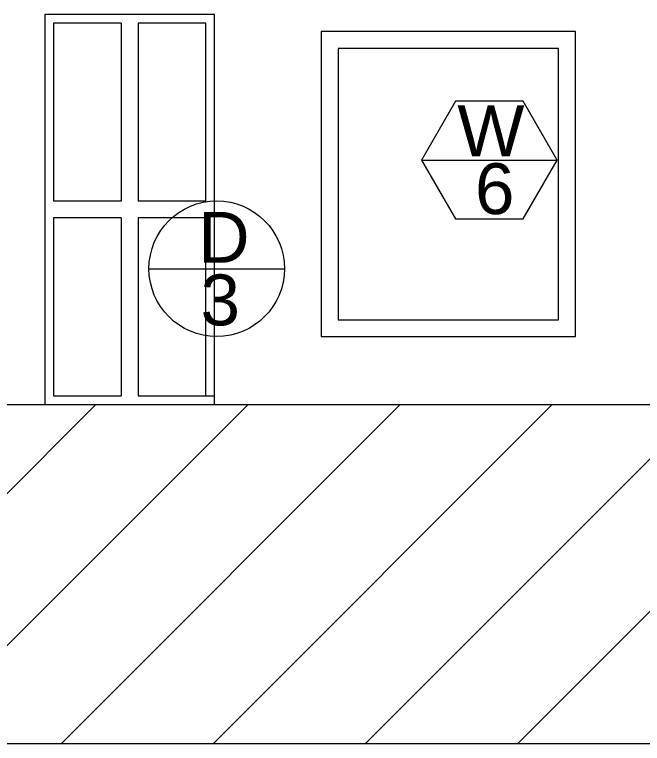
# Model space of a CAD drawing. Header units: millimetres. Extents: x 2391 to 3323, y 1596 to 2537.
# Drawn here: x 2459.4 to 2470.96, y 2451.05 to 2464.46 of the extents above; entities that cross this region are included whole.
import ezdxf

# ---------------------------------------------------------------- set-up
doc = ezdxf.new("R2010")
doc.units = ezdxf.units.MM
for name, color, linetype in [('doors', 31, 'Continuous'), ('doors and windows schedule', 11, 'Continuous'), ('exterior wall', 140, 'Continuous'), ('hatch', 50, 'Continuous'), ('schedule', 110, 'Continuous')]:
    doc.layers.add(name, color=color, linetype=linetype)
doc.styles.get("Standard").update_dxf_attribs({"font": 'arial.ttf'})

msp = doc.modelspace()

# ---------------------------------------------------------------- hatches: boundary and pattern name
at = {"layer": 'hatch', "lineweight": 13}
h = msp.add_hatch(dxfattribs=at)
h.set_pattern_fill('ANSI31', color=256, scale=0.624)
h.set_pattern_definition([(45, (-5486.6205, -3753.0897), (-1.40091995, 1.40091995), [])])
h.paths.add_polyline_path([(2409.299, 2457.285), (2390.579, 2457.285), (2390.579, 2451.045), (2496.659, 2451.045), (2496.659, 2457.285), (2472.323, 2457.285)])

# ---------------------------------------------------------------- linework, layer by layer
at = {"layer": 'doors', "lineweight": 13}
for p, q in [((2469.725, 2464.149), (2465.045, 2464.149)), ((2465.045, 2464.149), (2465.045, 2458.533)), ((2469.725, 2458.533), (2469.725, 2464.149)), ((2469.413, 2463.837), (2465.357, 2463.837)), ((2465.357, 2463.837), (2465.357, 2458.845)), ((2469.413, 2458.845), (2469.413, 2463.837)), ((2465.357, 2458.845), (2469.413, 2458.845)), ((2465.045, 2458.533), (2469.725, 2458.533))]:
    msp.add_line(p, q, dxfattribs=at)
at = {"layer": 'doors and windows schedule', "lineweight": 13}
for p, q in [((2466.891, 2461.784), (2469.387, 2461.784)), ((2461.872, 2459.783), (2464.368, 2459.783))]:
    msp.add_line(p, q, dxfattribs=at)
msp.add_lwpolyline([(2467.515, 2462.865), (2466.891, 2461.784), (2467.515, 2460.703), (2468.763, 2460.703), (2469.387, 2461.784), (2468.763, 2462.865)], close=True, dxfattribs=at)
msp.add_circle((2463.12, 2459.783), 1.248, dxfattribs=at)
at = {"layer": 'exterior wall', "lineweight": 13}
for p, q in [((2409.299, 2457.285), (2472.323, 2457.285)), ((2390.579, 2451.045), (2496.659, 2451.045))]:
    msp.add_line(p, q, dxfattribs=at)
at = {"layer": 'schedule', "lineweight": 13}
for p, q in [((2463.076, 2464.461), (2459.956, 2464.461)), ((2459.956, 2464.461), (2459.956, 2457.285)), ((2463.076, 2457.285), (2463.076, 2464.461)), ((2461.36, 2464.305), (2460.112, 2464.305)), ((2460.112, 2464.305), (2460.112, 2461.029)), ((2461.36, 2464.305), (2461.36, 2461.029)), ((2462.92, 2464.305), (2461.672, 2464.305)), ((2461.672, 2464.305), (2461.672, 2461.029)), ((2462.92, 2461.029), (2462.92, 2464.305)), ((2461.36, 2461.029), (2460.112, 2461.029)), ((2462.92, 2461.029), (2461.672, 2461.029)), ((2460.112, 2460.717), (2460.112, 2457.441)), ((2461.36, 2460.717), (2460.112, 2460.717)), ((2461.36, 2460.717), (2461.36, 2457.441)), ((2461.672, 2460.717), (2461.672, 2457.441)), ((2462.92, 2460.717), (2461.672, 2460.717)), ((2462.92, 2457.441), (2462.92, 2460.717)), ((2460.112, 2457.441), (2461.36, 2457.441)), ((2461.672, 2457.441), (2463.076, 2457.441)), ((2459.956, 2457.285), (2463.076, 2457.285))]:
    msp.add_line(p, q, dxfattribs=at)

# ---------------------------------------------------------------- texts
at = {"layer": 'doors and windows schedule', "lineweight": 13, "char_height": 0.936, "attachment_point": 1}
for s, insert in [('W', (2467.552, 2462.789)), ('6', (2467.876, 2461.725)), ('D', (2462.781, 2460.83)), ('3', (2462.822, 2459.677))]:
    msp.add_mtext_dynamic_manual_height_columns(s, width=0.25784, gutter_width=12.5, heights=[0.0584], dxfattribs=dict(at, insert=insert))

doc.saveas('drawing.dxf')
